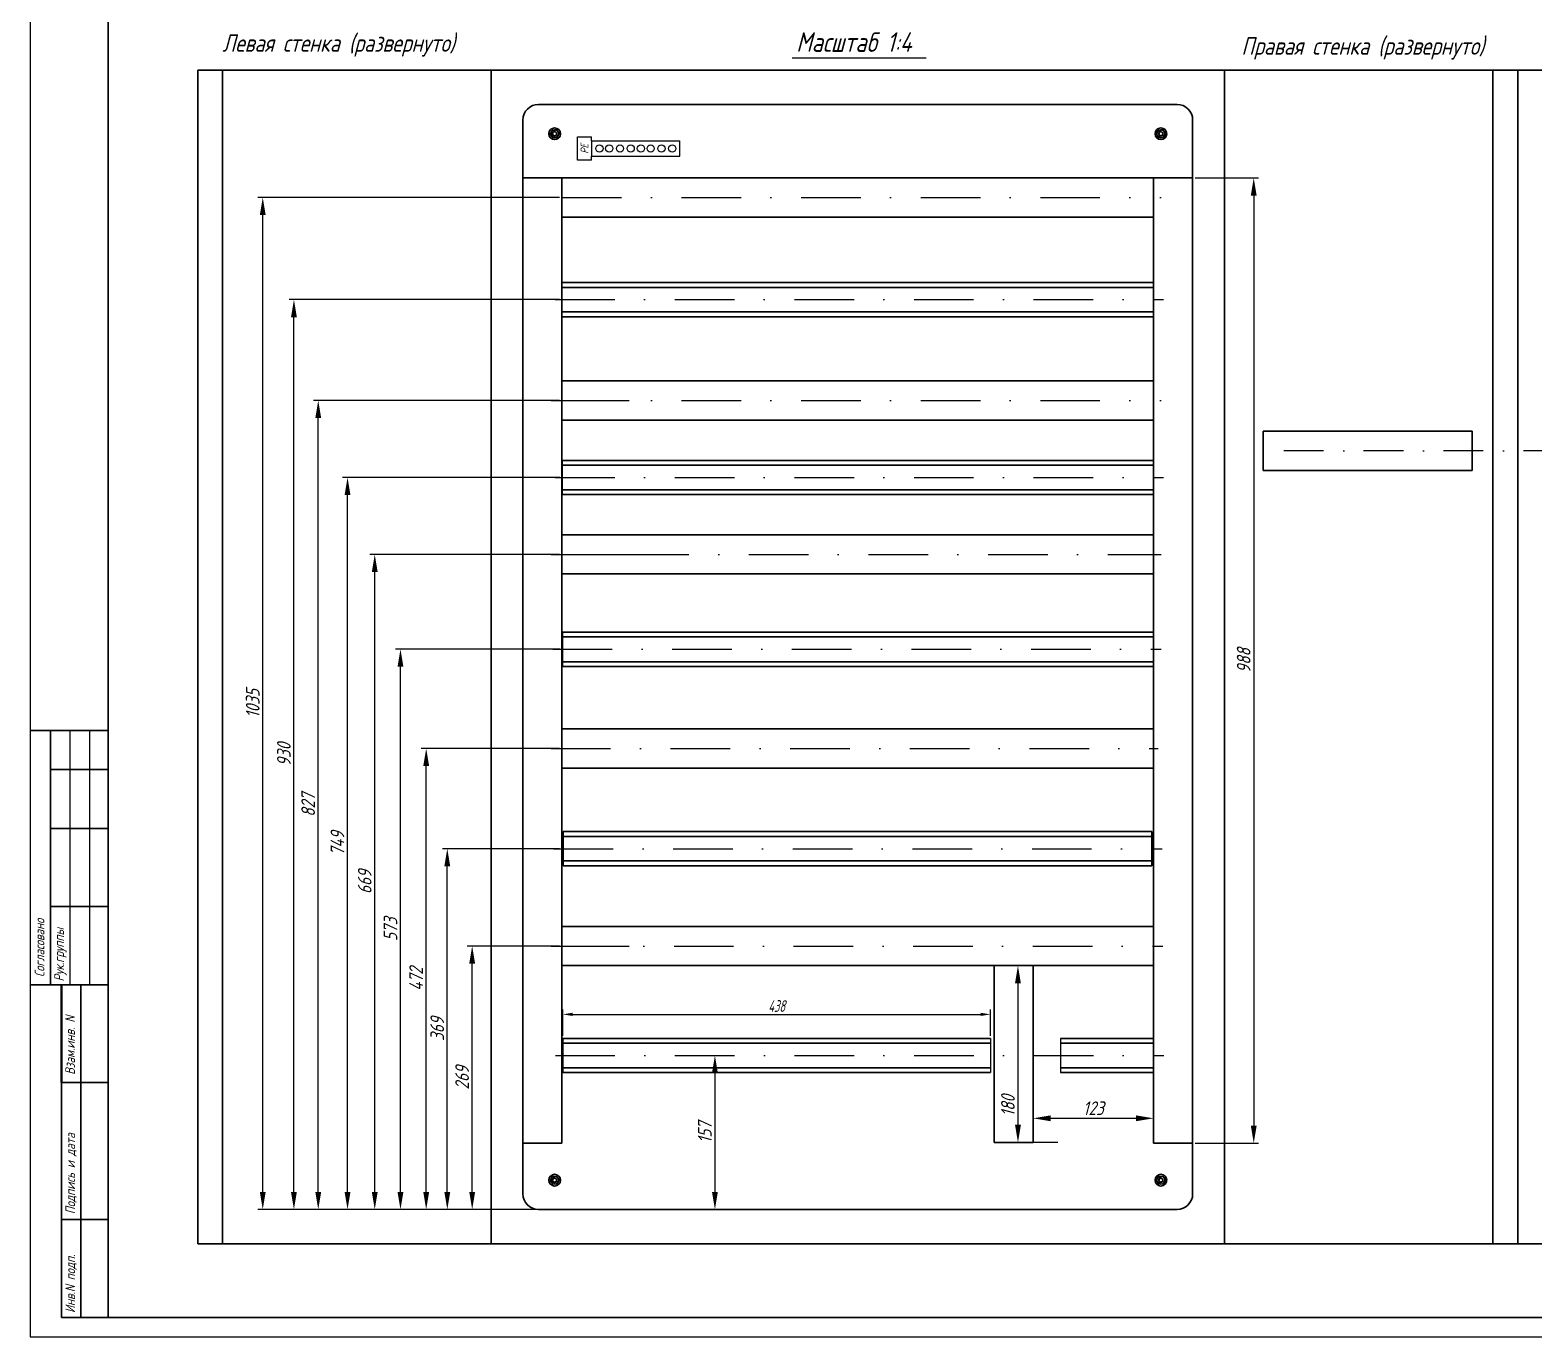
# Model space of a CAD drawing. Header units: millimetres. Extents: x 1012 to 5632, y 4 to 1530.
# Drawn here: x 1021.8 to 1406.3, y 6.7 to 340.8 of the extents above; entities that cross this region are included whole.
import ezdxf

# ---------------------------------------------------------------- set-up
doc = ezdxf.new("R2010")
doc.units = ezdxf.units.MM
doc.linetypes.add('DASHDOTX2', pattern=[50.8, 25.4, -12.7, 0, -12.7])
doc.layers.add('MAIN', color=7, linetype='Continuous', lineweight=50)
doc.layers.add('АСУТП', color=7, linetype='Continuous')
doc.layers.add('ссылки', color=7, linetype='Continuous')
doc.styles.get("Standard").update_dxf_attribs({"font": 'GOST_A.TTF', "width": 0.8, "oblique": 15, "height": 3})
doc.styles.add('АСУТП', font='GOST_A.TTF', dxfattribs={"oblique": 15})
doc.dimstyles.new('ISO-25', dxfattribs={"dimtxt": 3, "dimasz": 2.5, "dimexe": 1.25, "dimexo": 0.625, "dimtad": 1, "dimlfac": 4, "dimtxsty": 'Standard', "dimcen": 2.5, "dimadec": 0, "dimazin": 0, "dimtfac": 1, "dimtmove": 0, "dimatfit": 3, "dimfxl": 1.25, "dimlwd": 25, "dimarcsym": 0})

# ---------------------------------------------------------------- blocks, each defined once
blk = doc.blocks.new('*D197')
at = {"color": 0, "lineweight": -2}
for p, q in [((1284.65, 101.62), (1273.17, 101.62)), ((1284.65, 56.44), (1273.17, 56.44))]:
    blk.add_line(p, q, dxfattribs=at)
at = {"color": 0, "lineweight": 25}
blk.add_line((1274.42, 97.12), (1274.42, 60.94), dxfattribs=at)
at = {"color": 0}
for points in [[(1273.67, 97.12), (1275.17, 97.12), (1274.42, 101.62)], [(1273.67, 60.94), (1275.17, 60.94), (1274.42, 56.44)]]:
    blk.add_solid(points, dxfattribs=at)
at = {"layer": 'Defpoints', "color": 0}
for p in [(1274.42, 101.62), (1285.28, 101.62), (1285.28, 56.44)]:
    blk.add_point(p, dxfattribs=at)
at = {"color": 0, "insert": (1271.85, 65.81), "char_height": 3.5, "attachment_point": 5, "rotation": 90, "style": 'АСУТП'}
blk.add_mtext('180', dxfattribs=at)
blk = doc.blocks.new('*D198')
at = {"color": 0, "lineweight": -2}
for p, q in [((1278.32, 57.06), (1278.32, 63.84)), ((1309.08, 56.85), (1309.08, 63.84))]:
    blk.add_line(p, q, dxfattribs=at)
at = {"color": 0, "lineweight": 25}
blk.add_line((1282.82, 62.59), (1304.58, 62.59), dxfattribs=at)
at = {"color": 0}
for points in [[(1282.82, 63.34), (1282.82, 61.84), (1278.32, 62.59)], [(1304.58, 63.34), (1304.58, 61.84), (1309.08, 62.59)]]:
    blk.add_solid(points, dxfattribs=at)
at = {"layer": 'Defpoints', "color": 0}
for p in [(1309.08, 62.59), (1278.32, 56.44), (1309.08, 56.22)]:
    blk.add_point(p, dxfattribs=at)
at = {"color": 0, "insert": (1293.7, 65.17), "char_height": 3.5, "attachment_point": 5, "style": 'АСУТП'}
blk.add_mtext('123', dxfattribs=at)
blk = doc.blocks.new('*D205')
at = {"color": 0, "lineweight": -2}
for p, q in [((1189.13, 78.65), (1198.19, 78.65)), ((1152.46, 39.28), (1198.19, 39.28))]:
    blk.add_line(p, q, dxfattribs=at)
at = {"color": 0, "lineweight": 25}
blk.add_line((1196.94, 74.15), (1196.94, 43.78), dxfattribs=at)
at = {"color": 0}
for points in [[(1196.19, 74.15), (1197.69, 74.15), (1196.94, 78.65)], [(1196.19, 43.78), (1197.69, 43.78), (1196.94, 39.28)]]:
    blk.add_solid(points, dxfattribs=at)
at = {"layer": 'Defpoints', "color": 0}
for p in [(1188.51, 78.65), (1151.83, 39.28), (1196.94, 39.28)]:
    blk.add_point(p, dxfattribs=at)
at = {"color": 0, "insert": (1194.37, 58.96), "char_height": 3.5, "attachment_point": 5, "rotation": 90, "style": 'АСУТП'}
blk.add_mtext('157', dxfattribs=at)
blk = doc.blocks.new('*D206')
at = {"color": 0, "lineweight": -2}
for p, q in [((1157.21, 106.63), (1133.63, 106.63)), ((1151.21, 39.28), (1133.63, 39.28))]:
    blk.add_line(p, q, dxfattribs=at)
at = {"color": 0, "lineweight": 25}
blk.add_line((1134.88, 43.78), (1134.88, 102.13), dxfattribs=at)
at = {"color": 0}
for points in [[(1134.13, 102.13), (1135.63, 102.13), (1134.88, 106.63)], [(1134.13, 43.78), (1135.63, 43.78), (1134.88, 39.28)]]:
    blk.add_solid(points, dxfattribs=at)
at = {"layer": 'Defpoints', "color": 0}
for p in [(1134.88, 106.63), (1157.83, 106.63), (1151.83, 39.28)]:
    blk.add_point(p, dxfattribs=at)
at = {"color": 0, "insert": (1132.31, 72.95), "char_height": 3.5, "attachment_point": 5, "rotation": 90, "style": 'АСУТП'}
blk.add_mtext('269', dxfattribs=at)
blk = doc.blocks.new('*D207')
at = {"color": 0, "lineweight": -2}
for p, q in [((1157.21, 131.52), (1127.27, 131.52)), ((1150.58, 39.28), (1127.27, 39.28))]:
    blk.add_line(p, q, dxfattribs=at)
at = {"color": 0, "lineweight": 25}
blk.add_line((1128.52, 43.78), (1128.52, 127.02), dxfattribs=at)
at = {"color": 0}
for points in [[(1127.77, 127.02), (1129.27, 127.02), (1128.52, 131.52)], [(1127.77, 43.78), (1129.27, 43.78), (1128.52, 39.28)]]:
    blk.add_solid(points, dxfattribs=at)
at = {"layer": 'Defpoints', "color": 0}
for p in [(1128.52, 131.52), (1157.83, 131.52), (1151.21, 39.28)]:
    blk.add_point(p, dxfattribs=at)
at = {"color": 0, "insert": (1125.95, 85.4), "char_height": 3.5, "attachment_point": 5, "rotation": 90, "style": 'АСУТП'}
blk.add_mtext('369', dxfattribs=at)
blk = doc.blocks.new('*D208')
at = {"color": 0, "lineweight": -2}
for p, q in [((1157.21, 157.13), (1121.88, 157.13)), ((1151.21, 39.28), (1121.88, 39.28))]:
    blk.add_line(p, q, dxfattribs=at)
at = {"color": 0, "lineweight": 25}
blk.add_line((1123.13, 43.78), (1123.13, 152.63), dxfattribs=at)
at = {"color": 0}
for points in [[(1122.38, 152.63), (1123.88, 152.63), (1123.13, 157.13)], [(1122.38, 43.78), (1123.88, 43.78), (1123.13, 39.28)]]:
    blk.add_solid(points, dxfattribs=at)
at = {"layer": 'Defpoints', "color": 0}
for p in [(1123.13, 157.13), (1157.83, 157.13), (1151.83, 39.28)]:
    blk.add_point(p, dxfattribs=at)
at = {"color": 0, "insert": (1120.55, 98.2), "char_height": 3.5, "attachment_point": 5, "rotation": 90, "style": 'АСУТП'}
blk.add_mtext('472', dxfattribs=at)
blk = doc.blocks.new('*D209')
at = {"color": 0, "lineweight": -2}
for p, q in [((1157.33, 182.53), (1115.3, 182.53)), ((1151.21, 39.28), (1115.3, 39.28))]:
    blk.add_line(p, q, dxfattribs=at)
at = {"color": 0, "lineweight": 25}
blk.add_line((1116.55, 43.78), (1116.55, 178.03), dxfattribs=at)
at = {"color": 0}
for points in [[(1115.8, 178.03), (1117.3, 178.03), (1116.55, 182.53)], [(1115.8, 43.78), (1117.3, 43.78), (1116.55, 39.28)]]:
    blk.add_solid(points, dxfattribs=at)
at = {"layer": 'Defpoints', "color": 0}
for p in [(1116.55, 182.53), (1157.95, 182.53), (1151.83, 39.28)]:
    blk.add_point(p, dxfattribs=at)
at = {"color": 0, "insert": (1113.98, 110.9), "char_height": 3.5, "attachment_point": 5, "rotation": 90, "style": 'АСУТП'}
blk.add_mtext('573', dxfattribs=at)
blk = doc.blocks.new('*D210')
at = {"color": 0, "lineweight": -2}
for p, q in [((1157.21, 206.75), (1108.72, 206.75)), ((1151.21, 39.28), (1108.72, 39.28))]:
    blk.add_line(p, q, dxfattribs=at)
at = {"color": 0, "lineweight": 25}
blk.add_line((1109.97, 43.78), (1109.97, 202.25), dxfattribs=at)
at = {"color": 0}
for points in [[(1109.22, 202.25), (1110.72, 202.25), (1109.97, 206.75)], [(1109.22, 43.78), (1110.72, 43.78), (1109.97, 39.28)]]:
    blk.add_solid(points, dxfattribs=at)
at = {"layer": 'Defpoints', "color": 0}
for p in [(1109.97, 206.75), (1157.83, 206.75), (1151.83, 39.28)]:
    blk.add_point(p, dxfattribs=at)
at = {"color": 0, "insert": (1107.4, 123.01), "char_height": 3.5, "attachment_point": 5, "rotation": 90, "style": 'АСУТП'}
blk.add_mtext('669', dxfattribs=at)
blk = doc.blocks.new('*D211')
at = {"color": 0, "lineweight": -2}
for p, q in [((1157.27, 226.42), (1101.76, 226.42)), ((1151.83, 39.28), (1101.76, 39.28))]:
    blk.add_line(p, q, dxfattribs=at)
at = {"color": 0, "lineweight": 25}
blk.add_line((1103.01, 43.78), (1103.01, 221.92), dxfattribs=at)
at = {"color": 0}
for points in [[(1102.26, 221.92), (1103.76, 221.92), (1103.01, 226.42)], [(1102.26, 43.78), (1103.76, 43.78), (1103.01, 39.28)]]:
    blk.add_solid(points, dxfattribs=at)
at = {"layer": 'Defpoints', "color": 0}
for p in [(1103.01, 226.42), (1157.9, 226.42), (1152.46, 39.28)]:
    blk.add_point(p, dxfattribs=at)
at = {"color": 0, "insert": (1100.43, 132.85), "char_height": 3.5, "attachment_point": 5, "rotation": 90, "style": 'АСУТП'}
blk.add_mtext('749', dxfattribs=at)
blk = doc.blocks.new('*D212')
at = {"color": 0, "lineweight": -2}
for p, q in [((1157.21, 246.09), (1094.28, 246.09)), ((1151.83, 39.28), (1094.28, 39.28))]:
    blk.add_line(p, q, dxfattribs=at)
at = {"color": 0, "lineweight": 25}
blk.add_line((1095.53, 43.78), (1095.53, 241.59), dxfattribs=at)
at = {"color": 0}
for points in [[(1094.78, 241.59), (1096.28, 241.59), (1095.53, 246.09)], [(1094.78, 43.78), (1096.28, 43.78), (1095.53, 39.28)]]:
    blk.add_solid(points, dxfattribs=at)
at = {"layer": 'Defpoints', "color": 0}
for p in [(1095.53, 246.09), (1157.83, 246.09), (1152.46, 39.28)]:
    blk.add_point(p, dxfattribs=at)
at = {"color": 0, "insert": (1092.95, 142.68), "char_height": 3.5, "attachment_point": 5, "rotation": 90, "style": 'АСУТП'}
blk.add_mtext('827', dxfattribs=at)
blk = doc.blocks.new('*D213')
at = {"color": 0, "lineweight": -2}
for p, q in [((1157.21, 271.89), (1088.06, 271.89)), ((1151.21, 39.28), (1088.06, 39.28))]:
    blk.add_line(p, q, dxfattribs=at)
at = {"color": 0, "lineweight": 25}
blk.add_line((1089.31, 43.78), (1089.31, 267.39), dxfattribs=at)
at = {"color": 0}
for points in [[(1088.56, 267.39), (1090.06, 267.39), (1089.31, 271.89)], [(1088.56, 43.78), (1090.06, 43.78), (1089.31, 39.28)]]:
    blk.add_solid(points, dxfattribs=at)
at = {"layer": 'Defpoints', "color": 0}
for p in [(1089.31, 271.89), (1157.83, 271.89), (1151.83, 39.28)]:
    blk.add_point(p, dxfattribs=at)
at = {"color": 0, "insert": (1086.74, 155.58), "char_height": 3.5, "attachment_point": 5, "rotation": 90, "style": 'АСУТП'}
blk.add_mtext('930', dxfattribs=at)
blk = doc.blocks.new('*D215')
at = {"color": 0, "lineweight": -2}
for p, q in [((1157.21, 297.98), (1080.09, 297.98)), ((1151.83, 39.28), (1080.09, 39.28))]:
    blk.add_line(p, q, dxfattribs=at)
at = {"color": 0, "lineweight": 25}
blk.add_line((1081.34, 43.78), (1081.34, 293.48), dxfattribs=at)
at = {"color": 0}
for points in [[(1080.59, 293.48), (1082.09, 293.48), (1081.34, 297.98)], [(1080.59, 43.78), (1082.09, 43.78), (1081.34, 39.28)]]:
    blk.add_solid(points, dxfattribs=at)
at = {"layer": 'Defpoints', "color": 0}
for p in [(1081.34, 297.98), (1157.83, 297.98), (1152.46, 39.28)]:
    blk.add_point(p, dxfattribs=at)
at = {"color": 0, "insert": (1078.77, 168.63), "char_height": 3.5, "attachment_point": 5, "rotation": 90, "style": 'АСУТП'}
blk.add_mtext('1035', dxfattribs=at)
blk = doc.blocks.new('*D216')
at = {"color": 0, "lineweight": -2}
for p, q in [((1319.71, 302.98), (1335.95, 302.98)), ((1319.71, 56.22), (1335.95, 56.22))]:
    blk.add_line(p, q, dxfattribs=at)
at = {"color": 0, "lineweight": 25}
blk.add_line((1334.7, 298.48), (1334.7, 60.72), dxfattribs=at)
at = {"color": 0}
for points in [[(1333.95, 298.48), (1335.45, 298.48), (1334.7, 302.98)], [(1333.95, 60.72), (1335.45, 60.72), (1334.7, 56.22)]]:
    blk.add_solid(points, dxfattribs=at)
at = {"layer": 'Defpoints', "color": 0}
for p in [(1319.08, 302.98), (1319.08, 56.22), (1334.7, 56.22)]:
    blk.add_point(p, dxfattribs=at)
at = {"color": 0, "insert": (1332.13, 179.6), "char_height": 3.5, "attachment_point": 5, "rotation": 90, "style": 'АСУТП'}
blk.add_mtext('988', dxfattribs=at)
blk = doc.blocks.new('*D223')
at = {"color": 0, "lineweight": -2}
for p, q in [((1158.07, 83.64), (1158.07, 90.41)), ((1267.36, 83.64), (1267.36, 90.41))]:
    blk.add_line(p, q, dxfattribs=at)
at = {"color": 0, "lineweight": 25}
blk.add_line((1160.57, 89.16), (1264.86, 89.16), dxfattribs=at)
at = {"color": 0}
for points in [[(1160.57, 89.58), (1160.57, 88.75), (1158.07, 89.16)], [(1264.86, 89.58), (1264.86, 88.75), (1267.36, 89.16)]]:
    blk.add_solid(points, dxfattribs=at)
at = {"layer": 'Defpoints', "color": 0}
for p in [(1267.36, 89.16), (1158.07, 83.02), (1267.36, 83.02)]:
    blk.add_point(p, dxfattribs=at)
at = {"color": 0, "insert": (1212.72, 91.29), "char_height": 3, "attachment_point": 5}
blk.add_mtext('438', dxfattribs=at)

msp = doc.modelspace()

# ---------------------------------------------------------------- linework, layer by layer
at = {"color": 7}
for p, q in [((1021.8493, 682.0808), (1021.8493, 6.7074)), ((1216.6519, 333.7285), (1250.9591, 333.7285)), ((1161.8076, 307.509), (1161.8076, 313.509)), ((1161.8076, 313.509), (1165.4163, 313.509)), ((1165.4163, 312.509), (1165.4163, 313.509)), ((1165.4163, 312.509), (1169.4163, 312.509)), ((1165.4163, 312.509), (1165.4163, 308.509)), ((1169.4163, 312.509), (1173.4163, 312.509)), ((1173.4163, 312.509), (1187.9343, 312.509)), ((1187.9343, 308.509), (1187.9343, 312.509)), ((1165.4163, 308.509), (1169.4163, 308.509)), ((1165.4163, 307.509), (1165.4163, 308.509)), ((1169.4163, 308.509), (1173.4163, 308.509)), ((1173.4163, 308.509), (1187.9343, 308.509)), ((1165.4163, 307.509), (1161.8076, 307.509)), ((1155.0465, 246.088), (1175.0477, 246.088)), ((1155.0465, 206.7458), (1175.0477, 206.7458)), ((1155.0465, 106.6276), (1175.0477, 106.6276)), ((1309.0824, 101.6295), (1309.0824, 93.5579)), ((1309.0824, 101.6295), (1309.0824, 93.5579)), ((1309.0824, 101.6295), (1309.0824, 93.5579)), ((1158.0727, 83.0153), (1158.0727, 74.2653)), ((1267.3593, 83.0153), (1267.3593, 74.2653)), ((1285.312, 83.0153), (1285.312, 74.2653)), ((1021.8493, 6.7074), (1862.8493, 6.7074))]:
    msp.add_line(p, q, dxfattribs=at)
at = {"color": 7, "lineweight": 30}
for p, q in [((1041.8493, 11.7074), (1041.8493, 677.0808)), ((1147.8324, 302.9822), (1147.8324, 56.222)), ((1157.8324, 302.9822), (1157.8324, 56.222)), ((1157.8324, 302.9822), (1309.0824, 302.9822)), ((1309.0824, 302.9795), (1309.0824, 56.222)), ((1319.0824, 302.9795), (1319.0824, 56.222)), ((1157.8324, 292.9822), (1309.0824, 292.9822)), ((1309.0824, 276.2581), (1157.8324, 276.2581)), ((1309.0824, 275.0081), (1157.8324, 275.0081)), ((1309.0824, 268.7581), (1157.8324, 268.7581)), ((1309.0824, 267.5081), (1157.8324, 267.5081)), ((1157.8324, 251.0899), (1309.0824, 251.0899)), ((1157.8324, 241.0899), (1309.0824, 241.0899)), ((1390.5111, 238.2163), (1337.1312, 238.2163)), ((1337.1312, 228.2163), (1337.1312, 238.2163)), ((1390.5111, 228.2163), (1390.5111, 238.2163)), ((1309.109, 230.7857), (1157.8324, 230.7857)), ((1158.3761, 230.7842), (1157.8993, 230.7842)), ((1157.8993, 230.7842), (1157.8993, 222.0342)), ((1158.1234, 230.7842), (1157.9025, 230.7842)), ((1309.109, 229.5357), (1157.8993, 229.5357)), ((1390.5111, 228.2163), (1337.1312, 228.2163)), ((1309.109, 223.2857), (1157.8993, 223.2857)), ((1309.109, 222.0357), (1157.8993, 222.0357)), ((1158.3761, 222.0342), (1157.8993, 222.0342)), ((1158.1234, 222.0342), (1157.933, 222.0342)), ((1157.8324, 211.7477), (1309.0824, 211.7477)), ((1157.8324, 201.7477), (1309.0824, 201.7477)), ((1157.9515, 186.8946), (1157.9515, 178.1446)), ((1309.0824, 186.8946), (1157.9515, 186.8946)), ((1309.0824, 185.6446), (1157.9515, 185.6446)), ((1309.0824, 179.3237), (1157.9515, 179.3237)), ((1309.0824, 178.0737), (1157.9515, 178.0737)), ((1157.8324, 162.1295), (1284.0824, 162.1295)), ((1157.8324, 162.1295), (1309.0824, 162.1295)), ((1157.8324, 152.1295), (1284.0824, 152.1295)), ((1157.8324, 152.1295), (1284.0824, 152.1295)), ((1157.8324, 152.1295), (1309.0824, 152.1295)), ((1308.6756, 135.89), (1158.1756, 135.89)), ((1158.1756, 135.89), (1158.1756, 127.14)), ((1308.6756, 134.64), (1158.1756, 134.64)), ((1308.6756, 135.89), (1308.6756, 127.14)), ((1308.6756, 128.39), (1158.1756, 128.39)), ((1308.6756, 127.14), (1158.1756, 127.14)), ((1157.8324, 111.6295), (1284.0824, 111.6295)), ((1157.8324, 111.6295), (1309.0824, 111.6295)), ((1157.8324, 101.6295), (1284.0824, 101.6295)), ((1157.8324, 101.6295), (1284.0824, 101.6295)), ((1157.8324, 101.6295), (1309.0824, 101.6295)), ((1268.3186, 56.4386), (1268.3186, 101.619)), ((1278.3186, 56.4386), (1278.3186, 101.619)), ((1158.0727, 83.0153), (1267.3593, 83.0153)), ((1158.0727, 81.7653), (1267.3593, 81.7653)), ((1285.312, 83.0153), (1309.0824, 83.0153)), ((1285.312, 81.7653), (1309.0824, 81.7653)), ((1158.0727, 75.5153), (1266.9038, 75.5153)), ((1158.0727, 74.2653), (1267.3593, 74.2653)), ((1267.3593, 75.5162), (1266.8598, 75.5162)), ((1285.312, 75.5153), (1308.6269, 75.5153)), ((1285.312, 74.2653), (1309.0824, 74.2653)), ((1309.0824, 75.5162), (1308.5828, 75.5162)), ((1308.8328, 75.5153), (1308.8861, 75.5153)), ((1147.8324, 56.222), (1157.8324, 56.222)), ((1268.3186, 56.4386), (1278.3186, 56.4386)), ((1309.0824, 56.222), (1319.0824, 56.222)), ((1857.8493, 11.7074), (1041.8493, 11.7074))]:
    msp.add_line(p, q, dxfattribs=at)
at = {"color": 7, "linetype": 'DASHDOTX2', "ltscale": 0.6}
for p, q in [((1157.8324, 297.9803), (1311.0506, 297.9803)), ((1156.1007, 271.8887), (1311.6646, 271.8887)), ((1157.8324, 246.088), (1311.0506, 246.088)), ((1156.1007, 226.4163), (1311.6646, 226.4163)), ((1175.0477, 206.7458), (1311.0159, 206.7458)), ((1155.4698, 182.5252), (1311.0337, 182.5252)), ((1155.0465, 157.1276), (1310.2312, 157.1276)), ((1155.6939, 131.5206), (1311.2578, 131.5206)), ((1155.9049, 106.6276), (1311.4688, 106.6276)), ((1156.1452, 78.6459), (1311.7091, 78.6459))]:
    msp.add_line(p, q, dxfattribs=at)
at = {"color": 7, "linetype": 'DASHDOTX2', "ltscale": 0.4}
msp.add_line((1536.3086, 233.2144), (1335.9583, 233.2144), dxfattribs=at)
at = {"color": 7, "lineweight": 30}
for points in [[(1155.2951, 315.2252), (1154.8071, 314.1787), (1155.4694, 313.2328), (1156.6197, 313.3334), (1157.1077, 314.3799), (1156.4454, 315.3258)], [(1310.2951, 315.2252), (1309.8071, 314.1787), (1310.4694, 313.2328), (1311.6197, 313.3334), (1312.1077, 314.3799), (1311.4454, 315.3258)], [(1155.2951, 47.7252), (1154.8071, 46.6787), (1155.4694, 45.7328), (1156.6197, 45.8334), (1157.1077, 46.8799), (1156.4454, 47.8258)], [(1310.2951, 47.7252), (1309.8071, 46.6787), (1310.4694, 45.7328), (1311.6197, 45.8334), (1312.1077, 46.8799), (1311.4454, 47.8258)]]:
    msp.add_lwpolyline(points, close=True, dxfattribs=at)
for centre, radius in [((1155.9574, 314.2793), 1.5), ((1155.9574, 314.2793), 1), ((1155.9574, 314.2793), 1), ((1155.9574, 314.2793), 1), ((1310.9574, 314.2793), 1.5), ((1310.9574, 314.2793), 1), ((1310.9574, 314.2793), 1), ((1310.9574, 314.2793), 1), ((1155.9574, 314.2793), 0.5), ((1310.9574, 314.2793), 0.5), ((1155.9574, 46.7793), 1.5), ((1155.9574, 46.7793), 1), ((1155.9574, 46.7793), 1), ((1155.9574, 46.7793), 1), ((1155.9574, 46.7793), 0.5), ((1310.9574, 46.7793), 1.5), ((1310.9574, 46.7793), 1), ((1310.9574, 46.7793), 1), ((1310.9574, 46.7793), 1), ((1310.9574, 46.7793), 0.5)]:
    msp.add_circle(centre, radius, dxfattribs=at)
at = {"color": 7}
for centre in [(1167.4161, 310.509), (1169.9161, 310.509), (1172.6661, 310.509), (1175.4161, 310.509), (1178.019, 310.509), (1180.519, 310.509), (1183.269, 310.509), (1186.019, 310.509)]:
    msp.add_circle(centre, 0.9154, dxfattribs=at)
for centre in [(1155.9574, 314.2793), (1310.9574, 314.2793), (1155.9574, 46.7793), (1310.9574, 46.7793)]:
    msp.add_arc(centre, 0.6127, 77.654356, 9.494214, dxfattribs=at)
at = {"layer": 'MAIN', "color": 7, "linetype": 'Continuous', "lineweight": 30}
for p, q in [((1021.8493, 161.7193), (1041.8493, 161.7193)), ((1027.0478, 161.7193), (1027.0478, 96.7193)), ((1027.0478, 151.7193), (1041.8493, 151.7193)), ((1027.0478, 136.7193), (1041.8493, 136.7193)), ((1027.0478, 116.7193), (1041.8493, 116.7193)), ((1021.8493, 96.7193), (1041.8493, 96.7193)), ((1034.8493, 96.7074), (1034.8493, 11.7074)), ((1029.8493, 11.7074), (1029.8493, 71.7074)), ((1029.8493, 71.7074), (1041.8493, 71.7074)), ((1029.8493, 36.7074), (1041.8493, 36.7074)), ((1029.8493, 11.7074), (1041.8493, 11.7074))]:
    msp.add_line(p, q, dxfattribs=at)
at = {"layer": 'MAIN', "color": 7, "linetype": 'Continuous', "lineweight": -2}
for p, q in [((1032.0478, 161.7193), (1032.0478, 96.7193)), ((1037.0478, 161.7193), (1037.0478, 96.7193))]:
    msp.add_line(p, q, dxfattribs=at)
at = {"layer": 'MAIN', "color": 7, "linetype": 'Continuous', "lineweight": 40}
msp.add_line((1029.8493, 96.7074), (1029.8493, 71.7074), dxfattribs=at)
at = {"layer": 'АСУТП', "lineweight": 30}
for p, q in [((1139.7074, 330.5293), (1064.7074, 330.5293)), ((1064.7074, 330.5293), (1064.7074, 30.5293)), ((1071.057, 330.5293), (1071.057, 30.5293)), ((1139.7074, 330.5293), (1327.2074, 330.5293)), ((1139.7074, 30.5293), (1139.7074, 330.5293)), ((1327.2074, 330.5293), (1327.2074, 30.5293)), ((1327.2074, 330.5293), (1402.2074, 330.5293)), ((1395.8578, 330.5293), (1395.8578, 30.5293)), ((1402.2074, 330.5293), (1402.2074, 30.5293)), ((1402.2074, 330.5293), (1402.2074, 30.5293)), ((1589.7074, 330.5293), (1402.2074, 330.5293)), ((1151.8324, 321.7793), (1315.0824, 321.7793)), ((1147.8324, 43.2793), (1147.8324, 317.7793)), ((1319.0824, 317.7793), (1319.0824, 43.2793)), ((1147.8324, 302.9822), (1157.8324, 302.9822)), ((1309.0824, 302.9795), (1319.0824, 302.9795)), ((1309.0824, 135.9822), (1309.0824, 125.9822)), ((1315.0824, 39.2793), (1151.8324, 39.2793)), ((1064.7074, 30.5293), (1139.7074, 30.5293)), ((1327.2074, 30.5293), (1139.7074, 30.5293)), ((1402.2074, 30.5293), (1327.2074, 30.5293)), ((1589.7074, 30.5293), (1402.2074, 30.5293))]:
    msp.add_line(p, q, dxfattribs=at)
for centre, start, end in [((1151.8324, 317.7793), 90, 180), ((1315.0824, 317.7793), 0, 90), ((1151.8324, 43.2793), 180, 270), ((1315.0824, 43.2793), 270, 0)]:
    msp.add_arc(centre, 4, start, end, dxfattribs=at)

# ---------------------------------------------------------------- texts
at = {"color": 7, "oblique": 15}
msp.add_text('РЕ', height=2, rotation=90, dxfattribs=at).set_placement((1164.5929, 309.1741))
at = {"layer": 'MAIN', "color": 7, "linetype": 'Continuous', "lineweight": -3, "oblique": 15}
for s, p in [('Согласовано', (1025.5243, 98.7193)), ('Рук.группы', (1030.5243, 97.5536)), ('Взам.инв. N', (1033.3257, 73.7074)), ('Подпись и дата', (1033.3728, 38.0824)), ('Инв.N подп.', (1033.3728, 12.8324))]:
    msp.add_text(s, height=2.5, rotation=90, dxfattribs=at).set_placement(p)
at = {"layer": 'ссылки', "color": 7, "oblique": 15}
for s, height, p in [('Левая стенка (развернуто)', 4.5, (1071.008, 335.2252)), ('Масштаб 1:4', 5, (1217.7087, 335.2108)), ('Правая стенка (развернуто)', 4.5, (1331.5502, 334.4753))]:
    msp.add_text(s, height=height, dxfattribs=at).set_placement(p)

# ---------------------------------------------------------------- dimensions: what is measured, and where the dimension line sits
at = {"color": 7}
for base, p1, p2, text, override, picture, middle in [((1334.7016, 56.222), (1319.0824, 302.9795), (1319.0824, 56.222), '988', {"dimtxt": 3.5, "dimasz": 4.5, "dimgap": 0.825, "dimtxsty": 'АСУТП'}, '*D216', (1332.1254, 179.6007)), ((1081.3433, 297.9803), (1152.4574, 39.2793), (1157.8324, 297.9803), '1035', {"dimtxt": 3.5, "dimasz": 4.5, "dimgap": 0.825, "dimtxsty": 'АСУТП'}, '*D215', (1078.7671, 168.6298)), ((1089.3149, 271.8887), (1151.8324, 39.2793), (1157.8324, 271.8887), '930', {"dimtxt": 3.5, "dimasz": 4.5, "dimgap": 0.825, "dimtxsty": 'АСУТП'}, '*D213', (1086.7386, 155.584)), ((1095.531, 246.088), (1152.4574, 39.2793), (1157.8324, 246.088), '827', {"dimtxt": 3.5, "dimasz": 4.5, "dimgap": 0.825, "dimtxsty": 'АСУТП'}, '*D212', (1092.9548, 142.6837)), ((1103.007, 226.4163), (1152.4574, 39.2793), (1157.8993, 226.4163), '749', {"dimtxt": 3.5, "dimasz": 4.5, "dimgap": 0.825, "dimtxsty": 'АСУТП'}, '*D211', (1100.4308, 132.8478)), ((1109.9734, 206.7458), (1151.8324, 39.2793), (1157.8324, 206.7458), '669', {"dimtxt": 3.5, "dimasz": 4.5, "dimgap": 0.825, "dimtxsty": 'АСУТП'}, '*D210', (1107.3971, 123.0126)), ((1116.5541, 182.5252), (1151.8324, 39.2793), (1157.9515, 182.5252), '573', {"dimtxt": 3.5, "dimasz": 4.5, "dimgap": 0.825, "dimtxsty": 'АСУТП'}, '*D209', (1113.9778, 110.9023)), ((1123.131, 157.1276), (1151.8324, 39.2793), (1157.8324, 157.1276), '472', {"dimtxt": 3.5, "dimasz": 4.5, "dimgap": 0.825, "dimtxsty": 'АСУТП'}, '*D208', (1120.5547, 98.2035)), ((1128.5217, 131.5206), (1151.2074, 39.2793), (1157.8324, 131.5206), '369', {"dimtxt": 3.5, "dimasz": 4.5, "dimgap": 0.825, "dimtxsty": 'АСУТП'}, '*D207', (1125.9454, 85.3999)), ((1134.8837, 106.6276), (1151.8324, 39.2793), (1157.8324, 106.6276), '269', {"dimtxt": 3.5, "dimasz": 4.5, "dimgap": 0.825, "dimtxsty": 'АСУТП'}, '*D206', (1132.3074, 72.9535)), ((1274.4224, 101.619), (1285.275, 56.4386), (1285.275, 101.619), '180', {"dimtxt": 3.5, "dimasz": 4.5, "dimgap": 0.825, "dimjust": 1, "dimtxsty": 'АСУТП'}, '*D197', (1271.8461, 65.8098)), ((1196.9415, 39.2793), (1188.5082, 78.6459), (1151.8324, 39.2793), '157', {"dimtxt": 3.5, "dimasz": 4.5, "dimgap": 0.825, "dimtxsty": 'АСУТП'}, '*D205', (1194.3653, 58.9626))]:
    dim = msp.add_linear_dim(base=base, p1=p1, p2=p2, angle=90, text=text, dimstyle='ISO-25', override=override, dxfattribs=at)
    dim.commit()
    dim.dimension.update_dxf_attribs({"geometry": picture, "text_midpoint": middle})
dim = msp.add_linear_dim(base=(1267.3593, 89.1649), p1=(1158.0727, 83.0153), p2=(1267.3593, 83.0153), text='438', dimstyle='ISO-25', dxfattribs=at)
dim.commit()
dim.dimension.update_dxf_attribs({"geometry": '*D223', "text_midpoint": (1212.716, 91.291)})
dim = msp.add_linear_dim(base=(1309.0824, 62.5915), p1=(1278.3186, 56.4386), p2=(1309.0824, 56.222), text='123', dimstyle='ISO-25', override={"dimtxt": 3.5, "dimasz": 4.5, "dimgap": 0.825, "dimtxsty": 'АСУТП'}, dxfattribs=at)
dim.commit()
dim.dimension.update_dxf_attribs({"geometry": '*D198', "text_midpoint": (1293.7005, 65.1677)})

doc.saveas('drawing.dxf')
